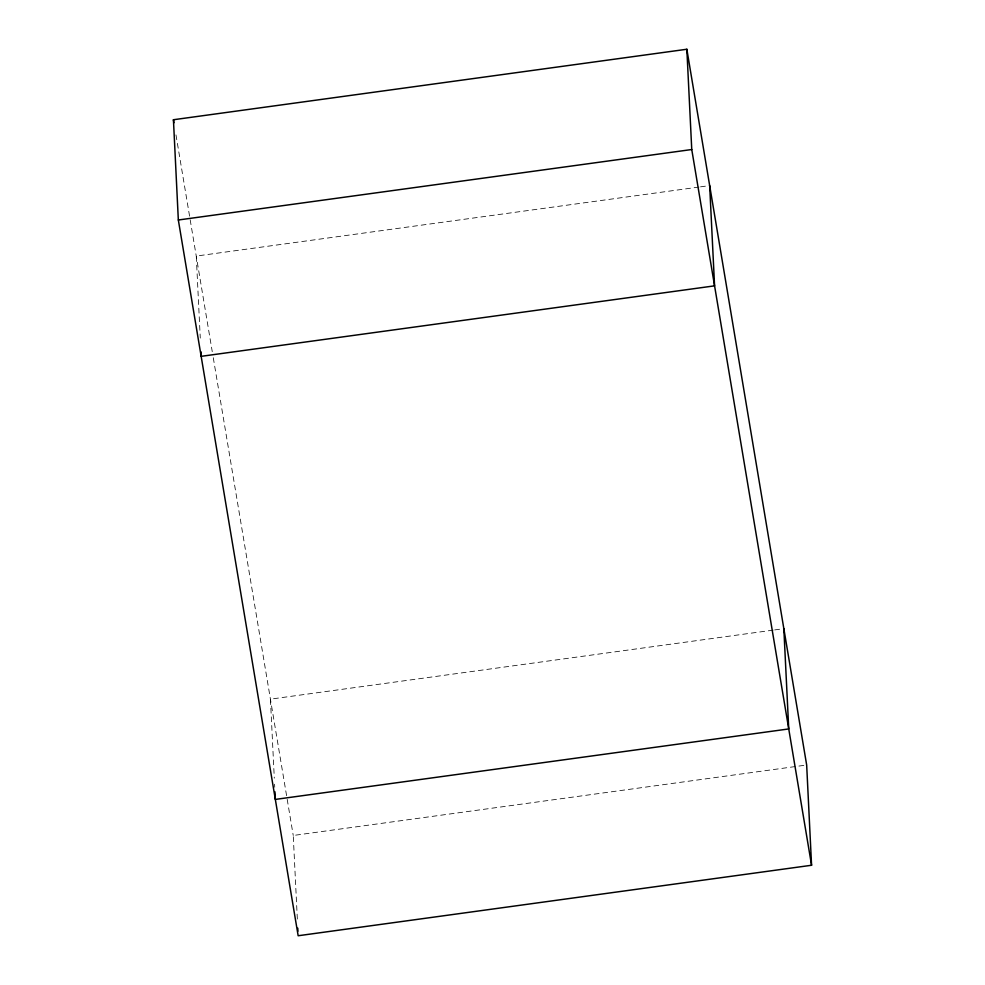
<?xml version="1.0" encoding="UTF-8"?>
<svg xmlns="http://www.w3.org/2000/svg" width="985" height="985" viewBox="0 0 985 985"><rect width="100%" height="100%" fill="white"/><g stroke="black" fill="none" stroke-linecap="round" stroke-linejoin="round"><path stroke-width="0.74" stroke-dasharray="4.92 3.69" d="M699.005 187.051L196.261 256.063L200.275 338.101M700.532 186.842L709.668 185.586M773.176 630.129L270.432 699.153L274.298 778.15M774.702 629.92L783.838 628.664M297.335 919.042L293.247 835.477L805.139 765.21M175.97 134.883L212.255 351.657M213.277 357.727L293.247 835.477M274.593 784.22L274.741 787.261"/><path stroke-width="1.48" d="M173.434 119.739L686.841 49.25L806.666 765L811.566 865.261L298.159 935.75L178.334 220L173.434 119.739L173.939 122.768M178.334 220L691.753 149.523L686.841 49.25M691.753 149.523L811.566 865.261M783.838 628.664L788.739 728.937L275.332 799.414L274.963 791.817M709.668 185.586L714.568 285.847L201.162 356.336L200.94 351.78M297.778 928.153L297.926 931.194"/></g></svg>
